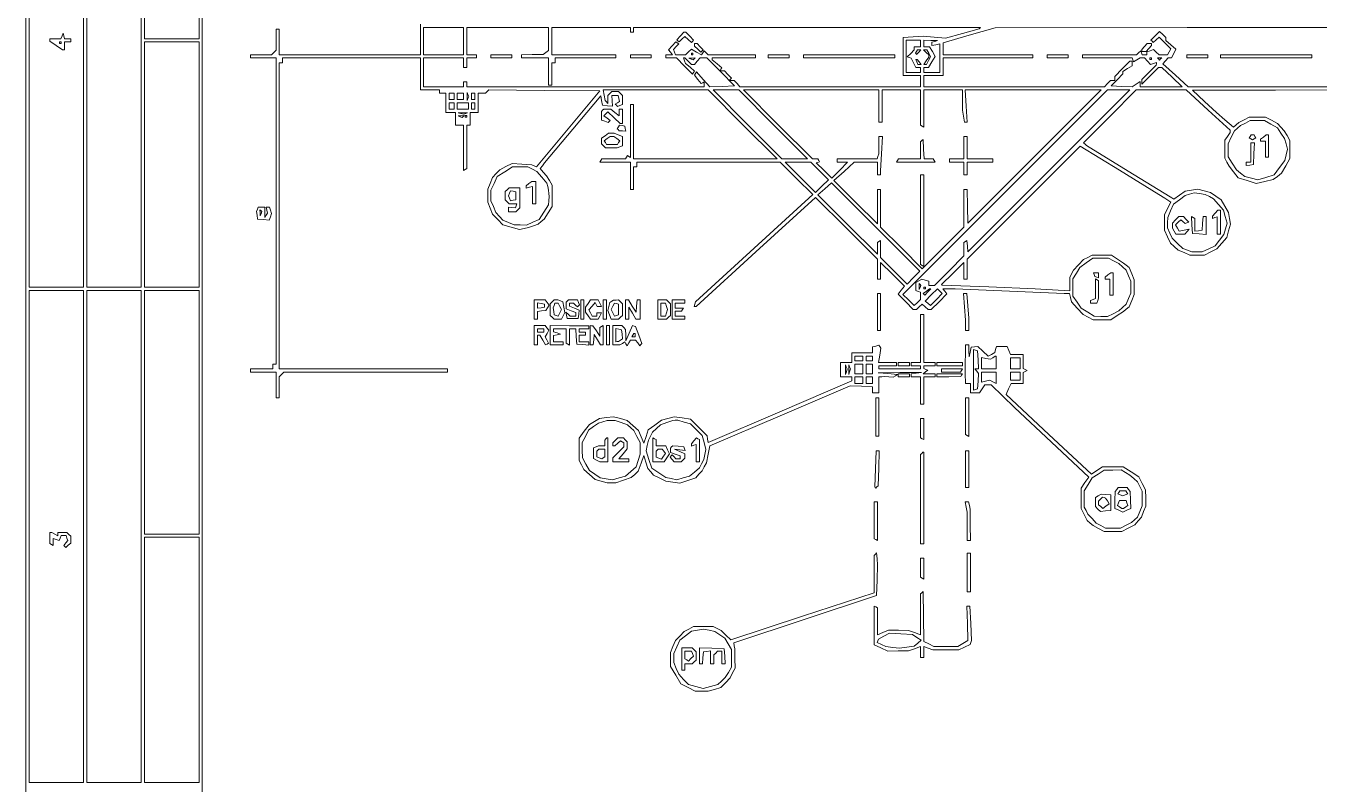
# Paper-space layout 'AN-01-DGE-004' of a CAD drawing. Header units: metres, sheet in millimetres. Extents: x 12 to 193, y 4 to 291.
# Drawn here: x 28.8 to 127.8, y 156.4 to 214.4 of the extents above; entities that cross this region are included whole.
import ezdxf

# ---------------------------------------------------------------- set-up
doc = ezdxf.new("R2010")
doc.units = ezdxf.units.M
doc.layers.add('DGE_CONTORNOS', color=7, linetype='Continuous', lineweight=0)
doc.layers.add('DGE_DATOS', color=7, linetype='Continuous', lineweight=0)

# ---------------------------------------------------------------- blocks, each defined once
blk = doc.blocks.new('LP_REF_DGE_MT_004')
at = {"layer": 'DGE_CONTORNOS'}
for points in [[(28.829, 147.467), (28.829, 24.387), (111.028, 24.387), (193.226, 24.387), (193.226, 147.467), (193.226, 270.547), (111.028, 270.547), (28.829, 270.547)], [(192.981, 195.778), (192.981, 121.255), (186.78, 121.255), (180.58, 121.255), (180.58, 118.431), (180.58, 115.607), (111.457, 115.607), (42.335, 115.607), (42.335, 192.954), (42.335, 270.301), (117.658, 270.301), (192.981, 270.301)], [(33.249, 213.335), (33.249, 194.428), (31.162, 194.428), (29.075, 194.428), (29.075, 213.335), (29.075, 232.242), (31.162, 232.242), (33.249, 232.242)], [(37.669, 213.335), (37.669, 194.428), (35.582, 194.428), (33.495, 194.428), (33.495, 213.335), (33.495, 232.242), (35.582, 232.242), (37.669, 232.242)], [(42.089, 222.849), (42.089, 213.457), (40.002, 213.457), (37.915, 213.457), (37.915, 222.849), (37.915, 232.242), (40.002, 232.242), (42.089, 232.242)], [(31.598, 213.672), (31.504, 213.457), (31.087, 213.457), (30.671, 213.457), (30.673, 213.365), (30.676, 213.273), (31.153, 212.936), (31.631, 212.598), (31.703, 212.598), (31.776, 212.598), (31.776, 212.905), (31.776, 213.212), (32.021, 213.212), (32.267, 213.212), (32.267, 213.335), (32.267, 213.457), (32.03, 213.457), (31.794, 213.457), (31.742, 213.672), (31.691, 213.887)], [(62.347, 213.273), (62.347, 212.23), (60.812, 212.23), (59.278, 212.23), (59.278, 213.273), (59.278, 214.317), (60.812, 214.317), (62.347, 214.317)], [(68.854, 213.44), (68.854, 212.564), (68.639, 212.401), (68.424, 212.237), (67.596, 212.234), (66.767, 212.23), (66.767, 212.107), (66.767, 211.984), (67.811, 211.984), (68.854, 211.984), (68.854, 210.94), (68.854, 209.897), (68.977, 209.897), (69.1, 209.897), (69.1, 210.756), (69.1, 211.616), (69.222, 211.616), (69.345, 211.616), (69.345, 211.8), (69.345, 211.984), (71.678, 211.984), (74.011, 211.984), (74.011, 212.107), (74.011, 212.23), (71.555, 212.23), (69.1, 212.23), (69.1, 213.273), (69.1, 214.317), (72.108, 214.317), (75.116, 214.317), (75.116, 214.133), (75.116, 213.948), (75.238, 213.948), (75.361, 213.948), (75.361, 214.133), (75.361, 214.317), (88.641, 214.317), (101.922, 214.317), (101.871, 214.267), (101.819, 214.217), (100.53, 213.854), (99.241, 213.491), (98.382, 213.566), (97.522, 213.641), (96.755, 213.6), (95.988, 213.558), (95.988, 212.096), (95.988, 210.634), (96.663, 210.634), (97.338, 210.634), (97.338, 210.204), (97.338, 209.774), (90.42, 209.774), (83.502, 209.774), (83.28, 210.02), (83.058, 210.265), (82.872, 210.265), (82.687, 210.265), (82.77, 210.348), (82.853, 210.431), (82.585, 210.717), (82.317, 211.002), (82.147, 211.002), (81.977, 211.002), (82.046, 211.113), (82.115, 211.225), (81.746, 211.535), (81.377, 211.845), (81.377, 211.915), (81.377, 211.984), (83.035, 211.984), (84.692, 211.984), (84.692, 212.107), (84.692, 212.23), (82.875, 212.23), (81.058, 212.23), (80.906, 212.382), (80.753, 212.534), (80.655, 212.376), (80.558, 212.218), (80.179, 212.436), (79.8, 212.653), (79.566, 212.441), (79.332, 212.23), (78.956, 212.23), (78.58, 212.23), (78.502, 212.432), (78.425, 212.633), (78.62, 212.849), (78.815, 213.065), (78.702, 213.134), (78.589, 213.204), (78.308, 212.905), (78.026, 212.605), (78.182, 212.417), (78.338, 212.23), (78.077, 212.23), (77.817, 212.23), (77.817, 212.107), (77.817, 211.984), (78.235, 211.984), (78.654, 211.984), (79.265, 211.36), (79.877, 210.736), (79.952, 210.858), (80.027, 210.979), (79.683, 211.27), (79.338, 211.56), (79.256, 211.772), (79.175, 211.984), (79.233, 211.984), (79.29, 211.984), (79.536, 211.739), (79.781, 211.493), (79.905, 211.493), (80.029, 211.493), (80.239, 211.739), (80.45, 211.984), (80.71, 211.984), (80.971, 211.984), (82.031, 210.91), (83.092, 209.836), (82.142, 209.798), (81.193, 209.76), (80.689, 210.337), (80.186, 210.915), (80.108, 210.788), (80.03, 210.662), (80.284, 210.34), (80.537, 210.017), (80.65, 210.087), (80.763, 210.157), (80.763, 209.966), (80.763, 209.774), (71.678, 209.774), (62.593, 209.774), (62.593, 209.958), (62.593, 210.142), (62.47, 210.142), (62.347, 210.142), (62.347, 209.958), (62.347, 209.774), (60.812, 209.774), (59.278, 209.774), (59.278, 210.879), (59.278, 211.984), (60.812, 211.984), (62.347, 211.984), (62.347, 211.616), (62.347, 211.247), (62.47, 211.247), (62.593, 211.247), (62.593, 211.616), (62.593, 211.984), (62.961, 211.984), (63.329, 211.984), (63.329, 212.107), (63.329, 212.23), (62.961, 212.23), (62.593, 212.23), (62.593, 213.273), (62.593, 214.317), (65.723, 214.317), (68.854, 214.317)], [(78.942, 213.663), (78.674, 213.378), (78.757, 213.294), (78.84, 213.211), (79.065, 213.415), (79.29, 213.618), (79.536, 213.395), (79.783, 213.172), (79.864, 213.254), (79.946, 213.336), (79.658, 213.642), (79.37, 213.948), (79.29, 213.948), (79.21, 213.948)], [(31.53, 213.15), (31.53, 213.089), (31.469, 213.089), (31.407, 213.089), (31.407, 213.15), (31.407, 213.212), (31.469, 213.212), (31.53, 213.212)], [(42.089, 203.82), (42.089, 194.428), (40.002, 194.428), (37.915, 194.428), (37.915, 203.82), (37.915, 213.212), (40.002, 213.212), (42.089, 213.212)], [(80.027, 212.985), (80.027, 212.882), (80.273, 212.659), (80.519, 212.436), (80.6, 212.516), (80.68, 212.596), (80.457, 212.843), (80.234, 213.089), (80.13, 213.089), (80.027, 213.089)], [(97.338, 213.089), (97.338, 212.843), (97.093, 212.843), (96.847, 212.843), (96.847, 212.721), (96.847, 212.598), (96.578, 212.329), (96.31, 212.061), (96.458, 212.011), (96.607, 211.962), (96.791, 211.605), (96.976, 211.247), (97.157, 211.247), (97.338, 211.247), (97.338, 211.063), (97.338, 210.879), (96.786, 210.879), (96.233, 210.879), (96.233, 212.107), (96.233, 213.335), (96.786, 213.335), (97.338, 213.335)], [(98.412, 213.25), (98.198, 213.194), (98.198, 213.066), (98.198, 212.938), (98.504, 212.996), (98.811, 213.055), (98.811, 211.967), (98.811, 210.879), (98.198, 210.879), (97.584, 210.879), (97.584, 211.063), (97.584, 211.247), (97.758, 211.247), (97.932, 211.247), (98.196, 211.675), (98.46, 212.102), (98.241, 212.473), (98.022, 212.843), (97.803, 212.843), (97.584, 212.843), (97.584, 213.089), (97.584, 213.335), (98.105, 213.32), (98.627, 213.306)], [(114.484, 212.864), (114.281, 212.64), (114.281, 212.558), (114.281, 212.475), (114.446, 212.475), (114.611, 212.475), (114.815, 212.7), (115.018, 212.924), (115.018, 213.007), (115.018, 213.089), (114.853, 213.089), (114.688, 213.089)], [(64.434, 212.107), (64.434, 211.984), (65.232, 211.984), (66.03, 211.984), (66.03, 212.107), (66.03, 212.23), (65.232, 212.23), (64.434, 212.23)], [(75.116, 212.107), (75.116, 211.984), (75.914, 211.984), (76.712, 211.984), (76.712, 212.107), (76.712, 212.23), (75.914, 212.23), (75.116, 212.23)], [(79.993, 211.91), (79.919, 211.836), (79.758, 211.9), (79.597, 211.965), (79.832, 211.974), (80.068, 211.984)], [(79.904, 212.291), (79.904, 212.23), (79.843, 212.23), (79.781, 212.23), (79.781, 212.291), (79.781, 212.352), (79.843, 212.352), (79.904, 212.352)], [(85.674, 212.107), (85.674, 211.984), (86.472, 211.984), (87.27, 211.984), (87.27, 212.107), (87.27, 212.23), (86.472, 212.23), (85.674, 212.23)], [(88.375, 212.107), (88.375, 211.984), (91.875, 211.984), (95.374, 211.984), (95.374, 212.107), (95.374, 212.23), (91.875, 212.23), (88.375, 212.23)], [(97.189, 212.426), (97.031, 212.254), (96.988, 212.295), (96.945, 212.336), (97.026, 212.467), (97.107, 212.598), (97.227, 212.598), (97.348, 212.598)], [(97.96, 212.337), (98.1, 212.076), (97.944, 211.785), (97.788, 211.493), (97.679, 211.493), (97.57, 211.493), (97.761, 211.766), (97.952, 212.039), (97.952, 212.125), (97.952, 212.212), (97.759, 212.405), (97.566, 212.598), (97.693, 212.598), (97.821, 212.598)], [(107.037, 212.107), (107.037, 211.984), (107.835, 211.984), (108.633, 211.984), (108.633, 212.107), (108.633, 212.23), (107.835, 212.23), (107.037, 212.23)], [(115.018, 211.923), (115.018, 211.861), (114.956, 211.861), (114.895, 211.861), (114.895, 211.923), (114.895, 211.984), (114.956, 211.984), (115.018, 211.984)], [(115.714, 211.902), (115.632, 211.82), (115.55, 211.902), (115.468, 211.984), (115.632, 211.984), (115.795, 211.984)], [(117.719, 212.107), (117.719, 211.984), (118.517, 211.984), (119.315, 211.984), (119.315, 212.107), (119.315, 212.23), (118.517, 212.23), (117.719, 212.23)], [(120.297, 212.107), (120.297, 211.984), (123.796, 211.984), (127.295, 211.984), (127.295, 212.107), (127.295, 212.23), (123.796, 212.23), (120.297, 212.23)], [(97.215, 211.677), (97.368, 211.493), (97.244, 211.493), (97.119, 211.493), (97.048, 211.677), (96.977, 211.861), (97.02, 211.861), (97.062, 211.861)], [(61.61, 209.038), (61.61, 208.792), (61.426, 208.792), (61.242, 208.792), (61.242, 209.038), (61.242, 209.283), (61.426, 209.283), (61.61, 209.283)], [(62.347, 209.038), (62.347, 208.792), (62.101, 208.792), (61.856, 208.792), (61.856, 209.038), (61.856, 209.283), (62.101, 209.283), (62.347, 209.283)], [(62.674, 208.884), (62.612, 208.731), (62.612, 209.038), (62.612, 209.344), (62.674, 209.191), (62.736, 209.038)], [(63.206, 209.038), (63.206, 208.792), (63.084, 208.792), (62.961, 208.792), (62.961, 209.038), (62.961, 209.283), (63.084, 209.283), (63.206, 209.283)], [(86.043, 206.889), (88.68, 204.249), (87.698, 204.249), (86.716, 204.249), (84.078, 206.889), (81.441, 209.529), (82.423, 209.529), (83.405, 209.529)], [(94.146, 208.301), (94.146, 207.073), (94.269, 207.073), (94.391, 207.073), (94.391, 208.301), (94.391, 209.529), (95.865, 209.529), (97.338, 209.529), (97.338, 208.185), (97.338, 206.842), (97.461, 206.766), (97.584, 206.69), (97.584, 208.109), (97.584, 209.529), (99.057, 209.529), (100.53, 209.529), (100.532, 208.761), (100.533, 207.994), (100.609, 207.534), (100.685, 207.073), (100.787, 207.073), (100.888, 207.073), (100.814, 208.301), (100.739, 209.529), (105.944, 209.529), (111.149, 209.529), (106.055, 204.433), (100.96, 199.336), (100.925, 200.627), (100.89, 201.917), (100.772, 201.917), (100.653, 201.917), (100.653, 200.472), (100.653, 199.028), (99.057, 197.435), (97.461, 195.843), (95.865, 197.435), (94.269, 199.028), (94.269, 200.472), (94.269, 201.917), (94.146, 201.917), (94.023, 201.917), (94.023, 200.599), (94.023, 199.28), (92.36, 200.936), (90.698, 202.592), (91.47, 203.294), (92.243, 203.996), (93.133, 204), (94.023, 204.004), (94.023, 203.513), (94.023, 203.022), (94.146, 203.022), (94.269, 203.022), (94.272, 203.175), (94.275, 203.329), (94.35, 204.648), (94.425, 205.968), (94.286, 205.968), (94.146, 205.968), (94.146, 205.303), (94.146, 204.638), (94.071, 204.444), (93.997, 204.249), (92.475, 204.249), (90.954, 204.249), (90.954, 204.127), (90.954, 204.004), (91.348, 204.004), (91.743, 204.004), (91.138, 203.39), (90.533, 202.776), (89.942, 203.358), (89.351, 203.94), (89.478, 203.982), (89.605, 204.025), (89.535, 204.137), (89.466, 204.249), (89.257, 204.249), (89.049, 204.249), (86.411, 206.889), (83.774, 209.529), (88.96, 209.529), (94.146, 209.529)], [(107.16, 203.327), (100.96, 197.125), (100.922, 197.559), (100.883, 197.993), (100.768, 197.922), (100.653, 197.851), (100.653, 197.338), (100.653, 196.826), (99.52, 195.688), (98.387, 194.55), (98.169, 194.55), (97.952, 194.55), (97.952, 194.72), (97.952, 194.89), (97.687, 194.959), (97.421, 195.029), (97.195, 194.908), (96.97, 194.787), (96.97, 194.481), (96.97, 194.174), (97.154, 194.104), (97.338, 194.033), (97.338, 193.758), (97.338, 193.483), (97.09, 193.259), (96.842, 193.034), (96.411, 193.451), (95.981, 193.868), (103.811, 201.698), (111.641, 209.529), (112.5, 209.529), (113.359, 209.529)], [(61.61, 208.301), (61.61, 208.055), (61.426, 208.055), (61.242, 208.055), (61.242, 208.301), (61.242, 208.546), (61.426, 208.546), (61.61, 208.546)], [(62.715, 208.301), (62.715, 208.055), (62.286, 208.055), (61.856, 208.055), (61.856, 208.301), (61.856, 208.546), (62.286, 208.546), (62.715, 208.546)], [(63.206, 208.301), (63.206, 208.055), (63.084, 208.055), (62.961, 208.055), (62.961, 208.301), (62.961, 208.546), (63.084, 208.546), (63.206, 208.546)], [(72.988, 207.973), (72.906, 207.892), (72.906, 207.552), (72.906, 207.212), (73.161, 207.132), (73.415, 207.051), (73.489, 207.125), (73.563, 207.198), (73.326, 207.373), (73.09, 207.548), (73.244, 207.703), (73.397, 207.859), (73.863, 207.405), (74.328, 206.95), (74.415, 206.95), (74.502, 206.95), (74.502, 207.503), (74.502, 208.055), (74.379, 208.055), (74.256, 208.055), (74.256, 207.801), (74.256, 207.546), (73.933, 207.801), (73.609, 208.055), (73.339, 208.055), (73.069, 208.055)], [(62.503, 207.729), (62.352, 207.668), (62.134, 207.725), (61.917, 207.781), (62.286, 207.786), (62.654, 207.79)], [(62.314, 207.49), (62.24, 207.416), (62.078, 207.48), (61.917, 207.545), (62.153, 207.555), (62.388, 207.564)], [(62.593, 207.503), (62.593, 207.441), (62.531, 207.441), (62.47, 207.441), (62.47, 207.503), (62.47, 207.564), (62.531, 207.564), (62.593, 207.564)], [(124.161, 206.916), (124.648, 206.64), (124.927, 206.226), (125.206, 205.813), (125.318, 205.406), (125.431, 204.998), (125.332, 204.56), (125.233, 204.121), (124.822, 203.581), (124.41, 203.04), (123.777, 202.839), (123.144, 202.638), (122.657, 202.769), (122.171, 202.9), (121.84, 203.16), (121.509, 203.421), (121.199, 203.912), (120.888, 204.403), (120.881, 204.909), (120.874, 205.416), (121.125, 205.907), (121.376, 206.398), (121.604, 206.597), (121.832, 206.797), (122.2, 206.991), (122.569, 207.186), (123.121, 207.189), (123.674, 207.192)], [(73.179, 206.023), (72.906, 205.831), (72.906, 205.617), (72.906, 205.403), (73.053, 205.256), (73.2, 205.109), (73.657, 205.109), (74.113, 205.109), (74.308, 205.183), (74.502, 205.258), (74.502, 205.616), (74.502, 205.974), (74.187, 206.094), (73.872, 206.214), (73.662, 206.214), (73.451, 206.214)], [(74.067, 205.803), (74.294, 205.637), (74.206, 205.496), (74.119, 205.354), (73.704, 205.354), (73.289, 205.354), (73.201, 205.496), (73.114, 205.637), (73.34, 205.803), (73.567, 205.968), (73.704, 205.968), (73.841, 205.968)], [(74.194, 206.703), (74.109, 206.566), (74.185, 206.49), (74.261, 206.413), (74.509, 206.395), (74.758, 206.377), (74.72, 206.57), (74.683, 206.763), (74.481, 206.802), (74.279, 206.841)], [(100.653, 205.109), (100.653, 204.249), (100.101, 204.249), (99.548, 204.249), (99.548, 204.127), (99.548, 204.004), (100.101, 204.004), (100.653, 204.004), (100.653, 203.513), (100.653, 203.022), (100.776, 203.022), (100.899, 203.022), (100.899, 203.513), (100.899, 204.004), (101.881, 204.004), (102.863, 204.004), (102.863, 204.127), (102.863, 204.249), (101.881, 204.249), (100.899, 204.249), (100.899, 205.109), (100.899, 205.968), (100.776, 205.968), (100.653, 205.968)], [(122.574, 205.977), (122.503, 205.862), (122.628, 205.785), (122.753, 205.708), (122.877, 205.785), (123.002, 205.862), (122.932, 205.977), (122.861, 206.091), (122.753, 206.091), (122.644, 206.091)], [(123.581, 205.92), (123.367, 205.757), (123.367, 205.678), (123.367, 205.6), (123.551, 205.6), (123.735, 205.6), (123.735, 204.986), (123.735, 204.372), (123.858, 204.372), (123.98, 204.372), (123.98, 205.232), (123.98, 206.091), (123.888, 206.087), (123.796, 206.083)], [(97.43, 205.652), (97.338, 205.559), (97.338, 204.904), (97.338, 204.249), (96.486, 204.249), (95.634, 204.249), (95.558, 204.127), (95.482, 204.004), (96.97, 204.004), (98.458, 204.004), (98.382, 204.127), (98.306, 204.249), (97.951, 204.249), (97.595, 204.249), (97.559, 204.997), (97.522, 205.745)], [(122.63, 204.74), (122.63, 204.004), (122.446, 204.004), (122.262, 204.004), (122.262, 203.873), (122.262, 203.741), (122.538, 203.78), (122.814, 203.82), (122.85, 204.648), (122.887, 205.477), (122.758, 205.477), (122.63, 205.477)], [(89.604, 203.327), (90.272, 202.651), (89.782, 202.161), (89.292, 201.671), (88.13, 202.837), (86.968, 204.004), (87.952, 204.004), (88.936, 204.004)], [(67.614, 203.458), (67.958, 203.28), (68.343, 202.841), (68.728, 202.403), (68.792, 202.129), (68.856, 201.855), (68.874, 201.61), (68.893, 201.364), (68.874, 201.048), (68.854, 200.731), (68.487, 200.177), (68.12, 199.622), (67.636, 199.404), (67.153, 199.186), (66.684, 199.194), (66.214, 199.201), (65.785, 199.382), (65.355, 199.563), (65.085, 199.851), (64.814, 200.14), (64.624, 200.595), (64.434, 201.049), (64.437, 201.452), (64.44, 201.855), (64.676, 202.376), (64.912, 202.896), (65.495, 203.266), (66.078, 203.635), (66.674, 203.635), (67.27, 203.635)], [(97.338, 199.591), (97.338, 196.161), (97.461, 196.085), (97.584, 196.009), (97.584, 199.515), (97.584, 203.022), (97.461, 203.022), (97.338, 203.022)], [(65.686, 201.892), (65.539, 201.745), (65.539, 201.426), (65.539, 201.106), (65.686, 200.959), (65.834, 200.812), (66.126, 200.812), (66.419, 200.812), (66.365, 200.658), (66.31, 200.505), (66.047, 200.534), (65.785, 200.563), (65.785, 200.381), (65.785, 200.198), (66.067, 200.198), (66.349, 200.198), (66.497, 200.345), (66.644, 200.493), (66.644, 201.266), (66.644, 202.039), (66.239, 202.039), (65.834, 202.039)], [(67.35, 202.36), (67.135, 202.197), (67.135, 202.104), (67.135, 202.011), (67.381, 202.075), (67.626, 202.139), (67.626, 201.475), (67.626, 200.812), (67.749, 200.812), (67.872, 200.812), (67.872, 201.671), (67.872, 202.531), (67.718, 202.527), (67.565, 202.523)], [(96.787, 195.165), (96.303, 194.67), (95.286, 195.682), (94.269, 196.693), (94.269, 197.348), (94.269, 198.002), (94.146, 197.927), (94.023, 197.851), (94.023, 197.399), (94.023, 196.947), (91.746, 199.217), (89.468, 201.487), (89.996, 201.947), (90.524, 202.407), (93.897, 199.034), (97.271, 195.661)], [(66.337, 201.426), (66.337, 201.122), (66.138, 201.084), (65.938, 201.045), (65.865, 201.235), (65.792, 201.426), (65.865, 201.616), (65.938, 201.806), (66.138, 201.768), (66.337, 201.729)], [(119.446, 201.36), (119.77, 201.193), (120.151, 200.758), (120.532, 200.324), (120.666, 199.829), (120.799, 199.335), (120.678, 198.897), (120.557, 198.46), (120.227, 198.026), (119.896, 197.593), (119.391, 197.363), (118.885, 197.134), (118.494, 197.131), (118.103, 197.129), (117.758, 197.259), (117.412, 197.389), (116.998, 197.781), (116.585, 198.172), (116.415, 198.567), (116.246, 198.962), (116.248, 199.365), (116.251, 199.768), (116.48, 200.273), (116.71, 200.779), (117.145, 201.111), (117.58, 201.443), (117.926, 201.55), (118.271, 201.658), (118.697, 201.593), (119.122, 201.527)], [(46.557, 200.391), (46.489, 200.216), (46.53, 199.931), (46.57, 199.645), (47.02, 199.608), (47.47, 199.57), (47.55, 199.823), (47.63, 200.075), (47.553, 200.321), (47.475, 200.566), (47.346, 200.566), (47.217, 200.566), (47.278, 200.334), (47.338, 200.102), (47.232, 199.935), (47.127, 199.768), (47.125, 200.167), (47.123, 200.566), (46.873, 200.566), (46.624, 200.566)], [(46.838, 200.052), (46.774, 199.891), (46.764, 200.126), (46.754, 200.362), (46.829, 200.287), (46.903, 200.213)], [(119.887, 200.096), (119.683, 199.872), (119.683, 199.776), (119.683, 199.68), (119.867, 199.751), (120.052, 199.822), (120.052, 199.15), (120.052, 198.479), (120.174, 198.479), (120.297, 198.479), (120.297, 199.4), (120.297, 200.321), (120.193, 200.321), (120.09, 200.321)], [(116.859, 199.584), (116.614, 199.338), (116.614, 199.146), (116.614, 198.954), (116.741, 198.717), (116.868, 198.479), (117.217, 198.479), (117.566, 198.479), (117.732, 198.679), (117.898, 198.879), (117.51, 198.794), (117.122, 198.709), (116.991, 198.954), (116.86, 199.199), (117.057, 199.396), (117.254, 199.592), (117.421, 199.454), (117.588, 199.315), (117.731, 199.363), (117.875, 199.411), (117.665, 199.62), (117.456, 199.83), (117.28, 199.83), (117.105, 199.83)], [(118.111, 199.196), (118.149, 198.54), (118.67, 198.503), (119.192, 198.465), (119.192, 199.147), (119.192, 199.83), (119.076, 199.83), (118.961, 199.83), (118.923, 199.308), (118.885, 198.786), (118.609, 198.747), (118.333, 198.708), (118.333, 199.2), (118.333, 199.692), (118.203, 199.772), (118.074, 199.852)], [(112.108, 196.439), (112.501, 196.24), (112.788, 195.979), (113.075, 195.717), (113.248, 195.303), (113.422, 194.889), (113.422, 194.428), (113.422, 193.966), (113.248, 193.552), (113.075, 193.138), (112.788, 192.877), (112.501, 192.615), (112.071, 192.397), (111.642, 192.18), (111.135, 192.187), (110.629, 192.195), (110.128, 192.511), (109.628, 192.827), (109.315, 193.287), (109.002, 193.748), (109.002, 194.411), (109.002, 195.074), (109.265, 195.499), (109.527, 195.924), (110.02, 196.281), (110.512, 196.637), (111.114, 196.637), (111.715, 196.637)], [(110.626, 195.387), (110.675, 195.241), (110.82, 195.192), (110.966, 195.144), (110.966, 195.338), (110.966, 195.532), (110.772, 195.532), (110.577, 195.532)], [(111.672, 195.362), (111.457, 195.198), (111.457, 195.12), (111.457, 195.041), (111.641, 195.041), (111.826, 195.041), (111.826, 194.428), (111.826, 193.814), (111.948, 193.814), (112.071, 193.814), (112.071, 194.673), (112.071, 195.532), (111.979, 195.529), (111.887, 195.525)], [(33.249, 175.336), (33.249, 156.491), (31.162, 156.491), (29.075, 156.491), (29.075, 175.336), (29.075, 194.182), (31.162, 194.182), (33.249, 194.182)], [(37.669, 175.336), (37.669, 156.491), (35.582, 156.491), (33.495, 156.491), (33.495, 175.336), (33.495, 194.182), (35.582, 194.182), (37.669, 194.182)], [(42.089, 184.851), (42.089, 175.521), (40.002, 175.521), (37.915, 175.521), (37.915, 184.851), (37.915, 194.182), (40.002, 194.182), (42.089, 194.182)], [(97.299, 194.405), (97.235, 194.243), (97.225, 194.479), (97.215, 194.714), (97.29, 194.64), (97.364, 194.566)], [(97.89, 194.058), (97.667, 193.812), (97.604, 193.876), (97.54, 193.939), (97.777, 194.118), (98.013, 194.297), (98.063, 194.301), (98.113, 194.305)], [(97.706, 194.366), (97.706, 194.305), (97.645, 194.305), (97.584, 194.305), (97.584, 194.366), (97.584, 194.428), (97.645, 194.428), (97.706, 194.428)], [(98.539, 193.484), (98.09, 193.035), (97.892, 193.198), (97.695, 193.362), (98.156, 193.834), (98.617, 194.306), (98.803, 194.12), (98.989, 193.934)], [(110.721, 194.308), (110.721, 193.56), (110.537, 193.49), (110.352, 193.419), (110.352, 193.309), (110.352, 193.2), (110.585, 193.2), (110.817, 193.2), (110.892, 193.394), (110.966, 193.588), (110.966, 194.246), (110.966, 194.904), (110.843, 194.98), (110.721, 195.056)], [(67.749, 192.709), (67.749, 191.972), (67.872, 191.972), (67.995, 191.972), (67.995, 192.271), (67.995, 192.57), (68.32, 192.608), (68.645, 192.647), (68.773, 192.852), (68.901, 193.056), (68.74, 193.251), (68.578, 193.445), (68.164, 193.445), (67.749, 193.445)], [(68.547, 193.016), (68.547, 192.893), (68.271, 192.854), (67.995, 192.814), (67.995, 193.016), (67.995, 193.217), (68.271, 193.178), (68.547, 193.138)], [(69.124, 193.298), (68.977, 193.151), (68.977, 192.709), (68.977, 192.267), (69.124, 192.119), (69.272, 191.972), (69.55, 191.972), (69.828, 191.972), (69.966, 192.231), (70.104, 192.489), (70.028, 192.894), (69.952, 193.299), (69.762, 193.372), (69.571, 193.445), (69.421, 193.445), (69.272, 193.445)], [(69.714, 192.954), (69.845, 192.709), (69.71, 192.456), (69.574, 192.203), (69.429, 192.25), (69.284, 192.298), (69.243, 192.574), (69.203, 192.849), (69.27, 193.025), (69.338, 193.2), (69.46, 193.2), (69.582, 193.2)], [(70.286, 193.364), (70.205, 193.282), (70.205, 193.022), (70.205, 192.763), (70.573, 192.624), (70.941, 192.484), (70.941, 192.351), (70.941, 192.218), (70.72, 192.218), (70.499, 192.218), (70.34, 192.371), (70.181, 192.525), (70.225, 192.279), (70.269, 192.033), (70.697, 192.033), (71.125, 192.033), (71.163, 192.354), (71.2, 192.674), (70.825, 192.829), (70.45, 192.984), (70.45, 193.092), (70.45, 193.2), (70.61, 193.2), (70.769, 193.2), (70.915, 193.055), (71.06, 192.909), (71.139, 192.988), (71.217, 193.066), (71.144, 193.256), (71.072, 193.445), (70.72, 193.445), (70.368, 193.445)], [(71.31, 192.709), (71.31, 191.972), (71.432, 191.972), (71.555, 191.972), (71.555, 192.709), (71.555, 193.445), (71.432, 193.445), (71.31, 193.445)], [(71.869, 193.172), (71.678, 192.9), (71.678, 192.709), (71.678, 192.518), (71.869, 192.245), (72.06, 191.972), (72.356, 191.972), (72.652, 191.972), (72.783, 192.218), (72.914, 192.463), (72.726, 192.463), (72.537, 192.463), (72.537, 192.34), (72.537, 192.218), (72.358, 192.218), (72.178, 192.218), (72.052, 192.452), (71.927, 192.686), (72.179, 192.974), (72.43, 193.261), (72.494, 193.108), (72.558, 192.954), (72.736, 192.954), (72.914, 192.954), (72.783, 193.2), (72.652, 193.445), (72.356, 193.445), (72.06, 193.445)], [(73.028, 192.709), (73.028, 191.972), (73.151, 191.972), (73.274, 191.972), (73.274, 192.709), (73.274, 193.445), (73.151, 193.445), (73.028, 193.445)], [(73.683, 193.35), (73.539, 193.259), (73.461, 192.948), (73.383, 192.638), (73.51, 192.305), (73.636, 191.972), (73.922, 191.972), (74.207, 191.972), (74.354, 192.119), (74.502, 192.267), (74.502, 192.709), (74.502, 193.151), (74.354, 193.298), (74.207, 193.445), (74.017, 193.443), (73.827, 193.442)], [(74.195, 192.709), (74.195, 192.299), (74.05, 192.251), (73.905, 192.203), (73.769, 192.456), (73.634, 192.709), (73.769, 192.962), (73.905, 193.215), (74.05, 193.166), (74.195, 193.118)], [(74.747, 192.709), (74.747, 191.972), (74.87, 191.972), (74.993, 191.972), (74.996, 192.432), (74.999, 192.893), (75.265, 192.432), (75.532, 191.972), (75.692, 191.972), (75.852, 191.972), (75.852, 192.709), (75.852, 193.445), (75.737, 193.445), (75.622, 193.445), (75.584, 192.985), (75.545, 192.525), (75.259, 192.985), (74.973, 193.445), (74.86, 193.445), (74.747, 193.445)], [(77.203, 192.709), (77.203, 191.972), (77.547, 191.972), (77.89, 191.972), (78.038, 192.119), (78.185, 192.267), (78.185, 192.709), (78.185, 193.151), (78.038, 193.298), (77.89, 193.445), (77.547, 193.445), (77.203, 193.445)], [(77.878, 192.954), (77.956, 192.709), (77.878, 192.463), (77.8, 192.218), (77.624, 192.218), (77.448, 192.218), (77.448, 192.709), (77.448, 193.2), (77.624, 193.2), (77.8, 193.2)], [(78.308, 192.709), (78.308, 191.972), (78.799, 191.972), (79.29, 191.972), (79.29, 192.095), (79.29, 192.218), (78.922, 192.218), (78.553, 192.218), (78.553, 192.402), (78.553, 192.586), (78.792, 192.586), (79.03, 192.586), (79.106, 192.709), (79.182, 192.831), (78.868, 192.831), (78.553, 192.831), (78.553, 193.016), (78.553, 193.2), (78.922, 193.2), (79.29, 193.2), (79.29, 193.323), (79.29, 193.445), (78.799, 193.445), (78.308, 193.445)], [(94.023, 192.525), (94.023, 191.113), (94.146, 191.113), (94.269, 191.113), (94.269, 192.525), (94.269, 193.936), (94.146, 193.936), (94.023, 193.936)], [(100.696, 192.924), (100.774, 191.911), (100.775, 191.512), (100.776, 191.113), (100.899, 191.113), (101.021, 191.113), (101.021, 191.585), (101.021, 192.058), (100.942, 192.997), (100.863, 193.936), (100.74, 193.936), (100.617, 193.936)], [(97.338, 190.499), (97.338, 188.657), (96.97, 188.657), (96.601, 188.657), (96.601, 188.534), (96.601, 188.412), (96.97, 188.412), (97.338, 188.412), (97.338, 188.289), (97.338, 188.166), (95.742, 188.166), (94.146, 188.166), (94.146, 188.289), (94.146, 188.412), (94.821, 188.412), (95.496, 188.412), (95.496, 188.534), (95.496, 188.657), (94.807, 188.657), (94.118, 188.657), (94.201, 189.209), (94.284, 189.761), (94.215, 189.873), (94.146, 189.985), (93.9, 189.92), (93.655, 189.856), (93.655, 189.625), (93.655, 189.394), (92.857, 189.394), (92.059, 189.394), (92.059, 189.026), (92.059, 188.657), (91.629, 188.657), (91.199, 188.657), (91.199, 188.105), (91.199, 187.552), (91.629, 187.552), (92.059, 187.552), (92.059, 187.398), (92.059, 187.243), (86.565, 184.889), (81.07, 182.535), (81.029, 182.791), (80.987, 183.048), (80.345, 183.689), (79.704, 184.331), (79.084, 184.416), (78.464, 184.501), (77.984, 184.372), (77.504, 184.243), (76.994, 183.868), (76.484, 183.493), (76.314, 182.982), (76.143, 182.471), (75.946, 182.965), (75.748, 183.459), (75.311, 183.843), (74.873, 184.227), (74.351, 184.368), (73.829, 184.508), (73.286, 184.434), (72.743, 184.359), (72.366, 184.139), (71.988, 183.919), (71.588, 183.393), (71.187, 182.868), (71.187, 182.012), (71.187, 181.156), (71.365, 180.812), (71.543, 180.468), (71.975, 180.088), (72.408, 179.708), (72.872, 179.579), (73.335, 179.451), (73.669, 179.45), (74.002, 179.449), (74.59, 179.646), (75.177, 179.842), (75.446, 180.09), (75.716, 180.338), (75.932, 180.94), (76.149, 181.542), (76.297, 181.038), (76.446, 180.534), (76.671, 180.286), (76.896, 180.037), (77.356, 179.802), (77.816, 179.567), (78.354, 179.494), (78.893, 179.42), (79.503, 179.623), (80.114, 179.826), (80.362, 180.098), (80.61, 180.37), (80.773, 180.677), (80.936, 180.984), (81.069, 181.635), (81.203, 182.286), (86.572, 184.581), (91.942, 186.877), (92.798, 186.836), (93.655, 186.795), (93.655, 186.56), (93.655, 186.325), (93.9, 186.325), (94.146, 186.325), (94.146, 186.938), (94.146, 187.552), (94.361, 187.565), (94.576, 187.578), (94.911, 187.556), (95.245, 187.534), (95.402, 187.635), (95.558, 187.736), (94.821, 187.808), (94.085, 187.879), (95.742, 187.88), (97.399, 187.881), (97, 187.832), (96.601, 187.782), (96.601, 187.667), (96.601, 187.552), (96.97, 187.552), (97.338, 187.552), (97.338, 186.509), (97.338, 185.465), (97.461, 185.465), (97.584, 185.465), (97.584, 186.509), (97.584, 187.552), (98.013, 187.552), (98.443, 187.552), (98.443, 187.675), (98.443, 187.798), (97.983, 187.8), (97.522, 187.802), (97.706, 187.932), (97.891, 188.062), (97.737, 188.124), (97.584, 188.187), (97.584, 188.299), (97.584, 188.412), (98.013, 188.412), (98.443, 188.412), (98.443, 188.534), (98.443, 188.657), (98.013, 188.657), (97.584, 188.657), (97.584, 190.499), (97.584, 192.34), (97.461, 192.34), (97.338, 192.34)], [(67.749, 190.744), (67.749, 190.008), (67.872, 190.008), (67.995, 190.008), (67.995, 190.376), (67.995, 190.744), (68.091, 190.744), (68.187, 190.744), (68.406, 190.374), (68.625, 190.003), (68.74, 190.074), (68.855, 190.145), (68.727, 190.383), (68.6, 190.622), (68.736, 190.875), (68.871, 191.128), (68.725, 191.305), (68.578, 191.481), (68.164, 191.481), (67.749, 191.481)], [(68.486, 191.113), (68.486, 190.99), (68.24, 190.99), (67.995, 190.99), (67.995, 191.113), (67.995, 191.235), (68.24, 191.235), (68.486, 191.235)], [(68.977, 190.745), (68.977, 190.008), (69.468, 190.008), (69.959, 190.008), (69.959, 190.13), (69.959, 190.253), (69.591, 190.253), (69.222, 190.253), (69.222, 190.49), (69.222, 190.727), (69.499, 190.782), (69.775, 190.836), (69.499, 190.927), (69.222, 191.019), (69.222, 191.127), (69.222, 191.235), (69.714, 191.235), (70.205, 191.235), (70.205, 190.69), (70.205, 190.145), (70.327, 190.069), (70.45, 189.993), (70.45, 190.614), (70.45, 191.235), (70.689, 191.235), (70.928, 191.235), (70.965, 190.652), (71.003, 190.069), (71.463, 190.031), (71.924, 189.993), (71.924, 190.123), (71.924, 190.253), (71.555, 190.253), (71.187, 190.253), (71.187, 190.499), (71.187, 190.744), (71.432, 190.744), (71.678, 190.744), (71.678, 190.867), (71.678, 190.99), (71.432, 190.99), (71.187, 190.99), (71.187, 191.113), (71.187, 191.235), (71.555, 191.235), (71.924, 191.235), (71.924, 191.349), (71.924, 191.463), (70.45, 191.472), (68.977, 191.481)], [(72.046, 190.744), (72.046, 190.008), (72.161, 190.008), (72.276, 190.008), (72.315, 190.407), (72.353, 190.806), (72.595, 190.407), (72.836, 190.008), (72.932, 190.008), (73.028, 190.008), (73.028, 190.752), (73.028, 191.495), (72.906, 191.42), (72.783, 191.344), (72.783, 191.015), (72.783, 190.686), (72.507, 191.082), (72.23, 191.477), (72.138, 191.479), (72.046, 191.481)], [(73.274, 190.744), (73.274, 190.008), (73.397, 190.008), (73.52, 190.008), (73.52, 190.744), (73.52, 191.481), (73.397, 191.481), (73.274, 191.481)], [(73.765, 190.744), (73.765, 190.008), (74.041, 190.01), (74.318, 190.011), (74.499, 190.126), (74.679, 190.24), (74.777, 190.093), (74.875, 189.946), (75.001, 190.161), (75.128, 190.376), (75.323, 190.376), (75.518, 190.376), (75.675, 190.161), (75.832, 189.947), (75.915, 190.03), (75.999, 190.113), (75.757, 190.761), (75.515, 191.409), (75.401, 191.447), (75.286, 191.486), (75.029, 190.9), (74.772, 190.315), (74.76, 190.75), (74.747, 191.186), (74.6, 191.334), (74.453, 191.481), (74.109, 191.481), (73.765, 191.481)], [(74.481, 190.818), (74.521, 190.464), (74.358, 190.361), (74.195, 190.257), (74.103, 190.255), (74.011, 190.253), (74.011, 190.753), (74.011, 191.253), (74.226, 191.213), (74.44, 191.172)], [(75.484, 190.744), (75.484, 190.622), (75.354, 190.622), (75.224, 190.622), (75.3, 190.744), (75.376, 190.867), (75.43, 190.867), (75.484, 190.867)], [(92.918, 188.964), (92.918, 188.78), (92.611, 188.78), (92.304, 188.78), (92.304, 188.964), (92.304, 189.148), (92.611, 189.148), (92.918, 189.148)], [(93.655, 188.964), (93.655, 188.78), (93.409, 188.78), (93.164, 188.78), (93.164, 188.964), (93.164, 189.148), (93.409, 189.148), (93.655, 189.148)], [(100.763, 189.332), (100.75, 188.657), (100.75, 188.105), (100.75, 187.552), (100.763, 187.307), (100.776, 187.061), (100.96, 187.061), (101.144, 187.061), (101.144, 186.693), (101.144, 186.325), (101.498, 186.325), (101.853, 186.325), (102.054, 186.631), (102.255, 186.938), (102.493, 186.938), (102.731, 186.938), (103.626, 186.069), (104.52, 185.2), (107.362, 182.545), (110.204, 179.889), (109.91, 179.456), (109.616, 179.024), (109.616, 178.25), (109.616, 177.475), (109.848, 177.02), (110.081, 176.564), (110.309, 176.364), (110.537, 176.164), (110.966, 175.945), (111.396, 175.726), (112.071, 175.727), (112.746, 175.727), (113.238, 175.98), (113.729, 176.233), (113.985, 176.521), (114.241, 176.81), (114.41, 177.236), (114.579, 177.663), (114.57, 178.281), (114.562, 178.9), (114.305, 179.403), (114.048, 179.907), (113.448, 180.292), (112.848, 180.677), (112.058, 180.677), (111.269, 180.677), (110.84, 180.386), (110.412, 180.095), (107.146, 183.153), (103.879, 186.21), (104.072, 186.636), (104.265, 187.061), (104.73, 187.061), (105.196, 187.061), (105.196, 187.481), (105.196, 187.9), (105.349, 187.972), (105.503, 188.043), (105.349, 188.115), (105.196, 188.187), (105.196, 188.729), (105.196, 189.271), (104.702, 189.271), (104.207, 189.271), (104.091, 189.578), (103.974, 189.885), (103.556, 189.885), (103.137, 189.885), (103.076, 189.652), (103.015, 189.418), (102.757, 189.28), (102.499, 189.142), (102.105, 189.519), (101.71, 189.896), (101.459, 189.86), (101.207, 189.824), (101.129, 189.455), (101.05, 189.087), (101.036, 189.547), (101.021, 190.008), (100.899, 190.008), (100.776, 190.008)], [(101.733, 188.862), (101.77, 188.166), (101.626, 188.166), (101.482, 188.166), (101.627, 187.991), (101.772, 187.817), (101.734, 187.234), (101.697, 186.651), (101.543, 186.6), (101.39, 186.55), (101.39, 188.105), (101.39, 189.66), (101.543, 189.609), (101.697, 189.559)], [(103.109, 188.657), (103.109, 188.166), (102.556, 188.166), (102.004, 188.166), (102.004, 188.606), (102.004, 189.045), (102.341, 188.974), (102.679, 188.903), (102.863, 189.024), (103.047, 189.145), (103.078, 189.146), (103.109, 189.148)], [(91.653, 187.954), (91.596, 187.736), (91.592, 188.105), (91.587, 188.473), (91.648, 188.322), (91.709, 188.171)], [(91.898, 187.954), (91.842, 187.736), (91.837, 188.105), (91.833, 188.473), (91.894, 188.322), (91.955, 188.171)], [(92.918, 188.166), (92.918, 187.798), (92.611, 187.798), (92.304, 187.798), (92.304, 188.166), (92.304, 188.534), (92.611, 188.534), (92.918, 188.534)], [(93.655, 188.166), (93.655, 187.798), (93.409, 187.798), (93.164, 187.798), (93.164, 188.166), (93.164, 188.534), (93.409, 188.534), (93.655, 188.534)], [(95.619, 188.534), (95.619, 188.412), (96.049, 188.412), (96.479, 188.412), (96.479, 188.534), (96.479, 188.657), (96.049, 188.657), (95.619, 188.657)], [(98.566, 188.534), (98.566, 188.412), (99.548, 188.412), (100.53, 188.412), (100.53, 188.534), (100.53, 188.657), (99.548, 188.657), (98.566, 188.657)], [(98.934, 188.043), (98.934, 187.921), (99.664, 187.921), (100.393, 187.921), (100.469, 188.043), (100.545, 188.166), (99.739, 188.166), (98.934, 188.166)], [(104.95, 188.596), (104.95, 188.166), (104.582, 188.166), (104.214, 188.166), (104.214, 188.596), (104.214, 189.026), (104.582, 189.026), (104.95, 189.026)], [(92.918, 187.307), (92.918, 187.061), (92.611, 187.061), (92.304, 187.061), (92.304, 187.307), (92.304, 187.552), (92.611, 187.552), (92.918, 187.552)], [(93.655, 187.307), (93.655, 187.061), (93.409, 187.061), (93.164, 187.061), (93.164, 187.307), (93.164, 187.552), (93.409, 187.552), (93.655, 187.552)], [(95.619, 187.675), (95.619, 187.552), (96.049, 187.552), (96.479, 187.552), (96.479, 187.675), (96.479, 187.798), (96.049, 187.798), (95.619, 187.798)], [(98.566, 187.683), (98.566, 187.569), (99.487, 187.573), (100.408, 187.576), (100.476, 187.687), (100.545, 187.798), (99.555, 187.798), (98.566, 187.798)], [(103.109, 187.487), (103.109, 187.053), (102.866, 187.183), (102.623, 187.313), (102.313, 187.235), (102.004, 187.157), (102.004, 187.539), (102.004, 187.921), (102.556, 187.921), (103.109, 187.921)], [(104.95, 187.614), (104.95, 187.307), (104.582, 187.307), (104.214, 187.307), (104.214, 187.614), (104.214, 187.921), (104.582, 187.921), (104.95, 187.921)], [(93.9, 184.483), (93.9, 183.01), (94.023, 183.01), (94.146, 183.01), (94.146, 184.483), (94.146, 185.956), (94.023, 185.956), (93.9, 185.956)], [(100.776, 184.552), (100.776, 183.147), (100.899, 183.071), (101.021, 182.995), (101.021, 184.476), (101.021, 185.956), (100.899, 185.956), (100.776, 185.956)], [(74.418, 184.06), (74.886, 183.892), (75.137, 183.666), (75.387, 183.439), (75.62, 182.984), (75.852, 182.528), (75.852, 182.077), (75.852, 181.626), (75.708, 181.146), (75.564, 180.665), (75.157, 180.308), (74.751, 179.951), (74.244, 179.814), (73.737, 179.678), (73.263, 179.758), (72.789, 179.838), (72.389, 180.108), (71.989, 180.377), (71.713, 180.865), (71.436, 181.352), (71.434, 181.94), (71.432, 182.528), (71.675, 183.004), (71.918, 183.48), (72.294, 183.748), (72.67, 184.016), (73.003, 184.116), (73.335, 184.216), (73.642, 184.221), (73.949, 184.227)], [(79.226, 184.1), (79.714, 183.965), (80.166, 183.514), (80.617, 183.062), (80.759, 182.535), (80.901, 182.007), (80.817, 181.618), (80.734, 181.229), (80.569, 180.906), (80.404, 180.583), (80.026, 180.265), (79.647, 179.947), (79.16, 179.816), (78.673, 179.684), (78.245, 179.765), (77.818, 179.845), (77.281, 180.2), (76.745, 180.555), (76.534, 181.227), (76.323, 181.898), (76.409, 182.301), (76.496, 182.703), (76.654, 183.01), (76.811, 183.317), (77.118, 183.603), (77.425, 183.89), (77.897, 184.058), (78.369, 184.227), (78.553, 184.231), (78.738, 184.236)], [(97.338, 183.631), (97.338, 182.901), (97.461, 182.825), (97.584, 182.75), (97.584, 183.555), (97.584, 184.36), (97.461, 184.36), (97.338, 184.36)], [(73.233, 182.805), (73.151, 182.723), (73.151, 182.498), (73.151, 182.273), (72.916, 182.273), (72.68, 182.273), (72.486, 182.198), (72.292, 182.124), (72.292, 181.712), (72.292, 181.299), (72.529, 181.172), (72.767, 181.045), (73.082, 181.045), (73.397, 181.045), (73.397, 181.966), (73.397, 182.887), (73.356, 182.887), (73.315, 182.887)], [(73.958, 182.694), (73.765, 182.501), (73.765, 182.387), (73.765, 182.273), (73.848, 182.273), (73.93, 182.273), (74.147, 182.469), (74.364, 182.665), (74.494, 182.585), (74.625, 182.504), (74.625, 182.351), (74.625, 182.198), (74.195, 181.782), (73.765, 181.365), (73.765, 181.205), (73.765, 181.045), (74.379, 181.045), (74.993, 181.045), (74.993, 181.168), (74.993, 181.291), (74.614, 181.291), (74.234, 181.291), (74.552, 181.669), (74.87, 182.046), (74.87, 182.319), (74.87, 182.592), (74.723, 182.74), (74.575, 182.887), (74.363, 182.887), (74.151, 182.887)], [(76.835, 181.973), (76.835, 181.045), (77.261, 181.045), (77.688, 181.045), (77.893, 181.357), (78.097, 181.669), (77.96, 181.971), (77.822, 182.273), (77.451, 182.273), (77.08, 182.273), (77.08, 182.511), (77.08, 182.75), (76.957, 182.825), (76.835, 182.901)], [(78.273, 182.197), (78.185, 182.109), (78.185, 181.939), (78.185, 181.769), (78.553, 181.641), (78.922, 181.512), (78.922, 181.402), (78.922, 181.291), (78.762, 181.291), (78.603, 181.291), (78.457, 181.436), (78.312, 181.581), (78.231, 181.5), (78.15, 181.42), (78.305, 181.232), (78.461, 181.045), (78.728, 181.045), (78.995, 181.045), (79.143, 181.193), (79.29, 181.34), (79.29, 181.499), (79.29, 181.658), (78.891, 181.844), (78.492, 182.03), (78.901, 181.968), (79.31, 181.907), (79.26, 182.059), (79.21, 182.212), (78.785, 182.248), (78.36, 182.285)], [(79.982, 182.659), (79.781, 182.438), (79.781, 182.342), (79.781, 182.247), (79.965, 182.317), (80.149, 182.388), (80.149, 181.717), (80.149, 181.045), (80.272, 181.045), (80.395, 181.045), (80.395, 181.897), (80.395, 182.75), (80.289, 182.815), (80.182, 182.881)], [(73.151, 181.728), (73.151, 181.428), (73.04, 181.359), (72.928, 181.29), (72.733, 181.365), (72.537, 181.44), (72.537, 181.652), (72.537, 181.864), (72.619, 181.946), (72.701, 182.027), (72.926, 182.027), (73.151, 182.027)], [(77.677, 181.864), (77.813, 181.7), (77.648, 181.476), (77.484, 181.251), (77.282, 181.328), (77.08, 181.406), (77.08, 181.635), (77.08, 181.864), (77.162, 181.946), (77.244, 182.027), (77.392, 182.027), (77.541, 182.027)], [(93.874, 180.524), (93.821, 179.142), (93.861, 179.091), (93.9, 179.04), (93.992, 179.132), (94.085, 179.224), (94.126, 180.564), (94.168, 181.905), (94.048, 181.905), (93.928, 181.905)], [(97.42, 181.7), (97.338, 181.618), (97.338, 178.201), (97.338, 174.784), (97.461, 174.784), (97.584, 174.784), (97.584, 178.283), (97.584, 181.782), (97.543, 181.782), (97.502, 181.782)], [(100.776, 180.493), (100.776, 179.081), (100.899, 179.081), (101.021, 179.081), (101.021, 180.493), (101.021, 181.905), (100.899, 181.905), (100.776, 181.905)], [(113.027, 180.225), (113.36, 180.018), (113.648, 179.764), (113.936, 179.511), (114.123, 179.152), (114.31, 178.793), (114.306, 178.231), (114.303, 177.669), (114.118, 177.237), (113.933, 176.805), (113.708, 176.607), (113.483, 176.41), (113.063, 176.196), (112.642, 175.983), (112.071, 175.983), (111.5, 175.983), (111.141, 176.171), (110.782, 176.358), (110.459, 176.707), (110.137, 177.055), (109.999, 177.323), (109.861, 177.592), (109.861, 178.216), (109.861, 178.84), (110.169, 179.328), (110.476, 179.815), (110.936, 180.116), (111.396, 180.417), (112.045, 180.424), (112.694, 180.431)], [(110.936, 178.459), (110.721, 178.332), (110.721, 177.979), (110.721, 177.625), (110.912, 177.434), (111.103, 177.243), (111.495, 177.286), (111.887, 177.329), (111.887, 177.921), (111.887, 178.512), (111.519, 178.549), (111.15, 178.586)], [(111.633, 178.054), (111.764, 177.839), (111.529, 177.664), (111.293, 177.489), (111.13, 177.625), (110.966, 177.76), (110.966, 177.905), (110.966, 178.05), (111.115, 178.198), (111.264, 178.347), (111.383, 178.308), (111.501, 178.268)], [(112.353, 178.927), (112.237, 178.774), (112.215, 178.127), (112.194, 177.48), (112.501, 177.34), (112.808, 177.2), (113.115, 177.34), (113.422, 177.48), (113.4, 178.127), (113.379, 178.774), (113.262, 178.927), (113.146, 179.081), (112.808, 179.081), (112.47, 179.081)], [(113.115, 178.712), (113.192, 178.588), (113, 178.514), (112.808, 178.441), (112.616, 178.514), (112.424, 178.588), (112.5, 178.712), (112.577, 178.835), (112.808, 178.835), (113.039, 178.835)], [(93.778, 176.571), (93.778, 175.167), (93.9, 175.091), (94.023, 175.015), (94.023, 176.495), (94.023, 177.976), (93.9, 177.976), (93.778, 177.976)], [(100.822, 177.592), (100.899, 177.209), (100.899, 176.119), (100.899, 175.029), (101.021, 175.029), (101.144, 175.029), (101.142, 176.226), (101.141, 177.423), (101.067, 177.7), (100.993, 177.976), (100.869, 177.976), (100.745, 177.976)], [(113.137, 177.902), (113.212, 177.706), (113.041, 177.597), (112.869, 177.489), (112.808, 177.489), (112.746, 177.489), (112.575, 177.597), (112.404, 177.706), (112.479, 177.902), (112.555, 178.099), (112.808, 178.099), (113.061, 178.099)], [(30.671, 175.221), (30.671, 174.798), (30.794, 174.722), (30.916, 174.647), (30.916, 174.908), (30.916, 175.169), (31.147, 175.095), (31.378, 175.022), (31.45, 175.21), (31.523, 175.398), (31.714, 175.398), (31.906, 175.398), (31.978, 175.212), (32.049, 175.026), (31.895, 174.841), (31.741, 174.655), (31.817, 174.579), (31.893, 174.503), (32.08, 174.659), (32.267, 174.814), (32.267, 175.081), (32.267, 175.349), (32.12, 175.496), (31.972, 175.643), (31.628, 175.643), (31.285, 175.643), (31.285, 175.516), (31.285, 175.389), (31.047, 175.516), (30.81, 175.643), (30.74, 175.643), (30.671, 175.643)], [(42.089, 165.883), (42.089, 156.491), (40.002, 156.491), (37.915, 156.491), (37.915, 165.883), (37.915, 175.275), (40.002, 175.275), (42.089, 175.275)], [(93.87, 173.977), (93.778, 173.884), (93.778, 172.454), (93.778, 171.024), (88.286, 169.224), (82.795, 167.423), (82.424, 167.774), (82.053, 168.125), (81.756, 168.278), (81.459, 168.43), (80.705, 168.43), (79.951, 168.43), (79.59, 168.242), (79.229, 168.053), (78.898, 167.705), (78.566, 167.356), (78.376, 166.9), (78.185, 166.443), (78.185, 165.912), (78.185, 165.381), (78.584, 164.711), (78.983, 164.041), (79.531, 163.765), (80.079, 163.489), (80.575, 163.489), (81.07, 163.49), (81.554, 163.625), (82.038, 163.759), (82.391, 164.136), (82.744, 164.514), (82.935, 164.884), (83.127, 165.255), (83.115, 165.998), (83.103, 166.742), (83.069, 166.962), (83.035, 167.181), (88.498, 168.994), (93.962, 170.807), (94.001, 171.98), (94.04, 173.153), (94.001, 173.612), (93.962, 174.07)], [(97.338, 172.95), (97.338, 172.22), (97.461, 172.144), (97.584, 172.068), (97.584, 172.874), (97.584, 173.679), (97.461, 173.679), (97.338, 173.679)], [(100.899, 172.574), (100.899, 171.101), (101.021, 171.101), (101.144, 171.101), (101.144, 172.574), (101.144, 174.047), (101.021, 174.047), (100.899, 174.047)], [(97.43, 171.029), (97.338, 170.937), (97.338, 169.376), (97.338, 167.815), (96.878, 167.979), (96.417, 168.143), (95.646, 168.149), (94.875, 168.154), (94.449, 167.976), (94.023, 167.798), (94.023, 168.828), (94.023, 169.858), (93.9, 169.934), (93.778, 170.01), (93.778, 168.524), (93.778, 167.037), (94.299, 166.8), (94.821, 166.563), (95.619, 166.566), (96.417, 166.569), (96.878, 166.733), (97.338, 166.897), (97.338, 166.482), (97.338, 166.067), (97.461, 166.067), (97.584, 166.067), (97.584, 166.494), (97.584, 166.92), (97.921, 166.79), (98.259, 166.66), (99.258, 166.658), (100.257, 166.656), (100.691, 166.862), (101.125, 167.068), (101.179, 167.212), (101.232, 167.356), (101.172, 168.676), (101.112, 169.996), (100.994, 169.996), (100.875, 169.996), (100.917, 168.682), (100.959, 167.369), (100.568, 167.141), (100.177, 166.913), (99.256, 166.913), (98.335, 166.913), (97.962, 167.105), (97.59, 167.298), (97.556, 169.21), (97.522, 171.122)], [(81.967, 167.803), (82.342, 167.536), (82.605, 167.11), (82.868, 166.685), (82.868, 166.006), (82.868, 165.326), (82.621, 164.927), (82.375, 164.528), (82.091, 164.262), (81.807, 163.995), (81.241, 163.844), (80.675, 163.693), (80.117, 163.849), (79.559, 164.005), (79.185, 164.392), (78.811, 164.778), (78.621, 165.234), (78.431, 165.691), (78.433, 166.032), (78.436, 166.374), (78.666, 166.879), (78.895, 167.385), (79.346, 167.729), (79.797, 168.073), (80.249, 168.149), (80.702, 168.226), (81.147, 168.148), (81.592, 168.07)], [(97.046, 167.603), (97.383, 167.382), (97.11, 167.161), (96.836, 166.94), (96.28, 166.856), (95.723, 166.773), (95.196, 166.845), (94.668, 166.917), (94.343, 167.066), (94.017, 167.214), (94.058, 167.347), (94.099, 167.479), (94.522, 167.701), (94.944, 167.924), (95.827, 167.874), (96.71, 167.824)], [(79.045, 165.944), (79.045, 165.085), (79.167, 165.085), (79.29, 165.085), (79.29, 165.33), (79.29, 165.576), (79.572, 165.576), (79.855, 165.576), (80.002, 165.723), (80.149, 165.871), (80.149, 166.19), (80.149, 166.509), (80.002, 166.656), (79.855, 166.804), (79.45, 166.804), (79.045, 166.804)], [(79.863, 166.364), (79.938, 166.171), (79.748, 165.982), (79.559, 165.792), (79.425, 165.876), (79.29, 165.959), (79.29, 166.258), (79.29, 166.558), (79.539, 166.558), (79.789, 166.558)], [(80.395, 166.195), (80.395, 165.576), (80.51, 165.576), (80.626, 165.576), (80.664, 166.036), (80.702, 166.497), (80.978, 166.536), (81.254, 166.575), (81.254, 166.076), (81.254, 165.576), (81.377, 165.576), (81.5, 165.576), (81.5, 165.92), (81.5, 166.263), (81.647, 166.411), (81.795, 166.558), (81.954, 166.558), (82.114, 166.558), (82.114, 166.067), (82.114, 165.576), (82.243, 165.576), (82.373, 165.576), (82.335, 166.159), (82.298, 166.742), (81.347, 166.778), (80.395, 166.814)]]:
    blk.add_lwpolyline(points, close=True, dxfattribs=at)
for points in [[(59.032, 214.562), (59.032, 213.396), (59.032, 212.23), (53.63, 212.23), (48.228, 212.23), (48.228, 213.212), (48.228, 214.194), (48.105, 214.194), (47.982, 214.194), (47.982, 213.387), (47.982, 212.58), (47.807, 212.405), (47.631, 212.23), (46.825, 212.23), (46.018, 212.23), (46.018, 212.107), (46.018, 211.984), (47, 211.984), (47.982, 211.984), (47.982, 200.259), (47.982, 188.534), (47.859, 188.534), (47.737, 188.534), (47.737, 188.35), (47.737, 188.166), (46.877, 188.166), (46.018, 188.166), (46.018, 188.043), (46.018, 187.921), (47, 187.921), (47.982, 187.921), (47.982, 186.938), (47.982, 185.956), (48.105, 185.956), (48.228, 185.956), (48.228, 186.763), (48.228, 187.57), (48.403, 187.745), (48.579, 187.921), (54.849, 187.921), (61.119, 187.921), (61.119, 188.043), (61.119, 188.166), (54.674, 188.166), (48.228, 188.166), (48.228, 199.891), (48.228, 211.616), (48.351, 211.616), (48.473, 211.616), (48.473, 211.8), (48.473, 211.984), (53.753, 211.984), (59.032, 211.984), (59.032, 210.756), (59.032, 209.529), (59.769, 209.529), (60.505, 209.529), (60.505, 209.406), (60.505, 209.283), (60.751, 209.283), (60.996, 209.283), (60.996, 208.546), (60.996, 207.81), (61.365, 207.81), (61.733, 207.81), (61.733, 207.319), (61.733, 206.828), (62.04, 206.828), (62.347, 206.828), (62.347, 205.102), (62.347, 203.375), (62.47, 203.451), (62.593, 203.527), (62.593, 205.177), (62.593, 206.828), (62.715, 206.828), (62.838, 206.828), (62.838, 207.319), (62.838, 207.81), (63.145, 207.81), (63.452, 207.81), (63.452, 208.546), (63.452, 209.283), (63.734, 209.283), (64.017, 209.283), (64.141, 209.407), (64.266, 209.532), (68.52, 209.5), (72.774, 209.467), (70.354, 206.559), (67.933, 203.652), (67.749, 203.729), (67.565, 203.806), (66.812, 203.853), (66.059, 203.901), (65.584, 203.657), (65.109, 203.414), (64.839, 203.124), (64.569, 202.834), (64.379, 202.379), (64.189, 201.925), (64.189, 201.426), (64.189, 200.927), (64.379, 200.47), (64.569, 200.014), (64.96, 199.61), (65.351, 199.206), (65.986, 199.021), (66.621, 198.837), (66.97, 198.913), (67.319, 198.99), (67.688, 199.123), (68.056, 199.256), (68.287, 199.451), (68.518, 199.645), (68.827, 200.132), (69.136, 200.618), (69.136, 201.429), (69.136, 202.239), (68.911, 202.599), (68.686, 202.96), (68.445, 203.233), (68.204, 203.506), (68.375, 203.724), (68.547, 203.942), (70.695, 206.516), (72.843, 209.09), (72.906, 208.726), (72.968, 208.362), (73.355, 208.325), (73.741, 208.287), (73.723, 208.693), (73.704, 209.099), (73.948, 209.099), (74.191, 209.099), (74.236, 208.868), (74.28, 208.637), (74.118, 208.537), (73.956, 208.437), (74.04, 208.354), (74.123, 208.271), (74.312, 208.343), (74.502, 208.416), (74.502, 208.764), (74.502, 209.111), (74.354, 209.258), (74.207, 209.406), (73.949, 209.406), (73.691, 209.406), (73.544, 209.258), (73.397, 209.111), (73.397, 208.804), (73.397, 208.497), (73.29, 208.614), (73.184, 208.731), (73.109, 209.13), (73.035, 209.529), (77.054, 209.529), (81.072, 209.529), (83.71, 206.889), (86.348, 204.249), (80.854, 204.249), (75.361, 204.249), (75.361, 206.337), (75.361, 208.424), (75.238, 208.424), (75.116, 208.424), (75.116, 206.391), (75.116, 204.358), (75.001, 204.428), (74.887, 204.499), (74.81, 204.374), (74.733, 204.249), (73.827, 204.249), (72.92, 204.249), (72.844, 204.127), (72.768, 204.004), (73.942, 204.004), (75.116, 204.004), (75.116, 202.96), (75.116, 201.917), (75.238, 201.917), (75.361, 201.917), (75.361, 202.776), (75.361, 203.635), (75.484, 203.635), (75.607, 203.635), (75.607, 203.82), (75.607, 204.004), (81.099, 204.004), (86.591, 204.004), (87.837, 202.762), (89.084, 201.52), (84.586, 197.406), (80.088, 193.293), (80.048, 193.123), (80.009, 192.954), (80.085, 192.954), (80.162, 192.954), (84.728, 197.128), (89.294, 201.303), (91.659, 198.941), (94.023, 196.578), (94.023, 195.81), (94.023, 195.041), (94.146, 195.041), (94.269, 195.041), (94.269, 195.683), (94.269, 196.324), (95.182, 195.417), (96.096, 194.509), (95.853, 194.201), (95.611, 193.892), (96.193, 193.301), (96.776, 192.709), (96.894, 192.709), (97.012, 192.709), (97.236, 192.912), (97.461, 193.115), (97.685, 192.912), (97.91, 192.709), (98.028, 192.709), (98.145, 192.709), (98.744, 193.316), (99.343, 193.924), (99.185, 194.115), (99.027, 194.305), (99.502, 194.302), (99.978, 194.298), (104.152, 194.12), (108.327, 193.942), (108.528, 193.939), (108.73, 193.936), (108.807, 193.626), (108.885, 193.316), (109.333, 192.82), (109.781, 192.324), (110.159, 192.128), (110.537, 191.932), (111.213, 191.932), (111.888, 191.931), (112.379, 192.254), (112.869, 192.577), (113.083, 192.747), (113.296, 192.918), (113.496, 193.396), (113.696, 193.874), (113.696, 194.428), (113.696, 194.981), (113.496, 195.459), (113.296, 195.937), (113.083, 196.108), (112.869, 196.278), (112.411, 196.581), (111.953, 196.883), (111.208, 196.883), (110.463, 196.883), (110.131, 196.709), (109.8, 196.536), (109.416, 196.126), (109.031, 195.717), (108.894, 195.448), (108.756, 195.18), (108.756, 194.668), (108.756, 194.155), (107.436, 194.23), (106.117, 194.305), (102.556, 194.441), (98.996, 194.578), (98.968, 194.602), (98.941, 194.625), (99.797, 195.475), (100.653, 196.324), (100.653, 195.683), (100.653, 195.041), (100.776, 195.041), (100.899, 195.041), (100.899, 195.809), (100.899, 196.577), (105.229, 200.907), (109.56, 205.236), (112.565, 203.384), (115.57, 201.532), (116.032, 201.231), (116.494, 200.929), (116.247, 200.446), (116, 199.962), (116.003, 199.374), (116.005, 198.786), (116.232, 198.295), (116.459, 197.804), (116.753, 197.533), (117.047, 197.263), (117.502, 197.073), (117.957, 196.883), (118.518, 196.883), (119.079, 196.883), (119.546, 197.121), (120.014, 197.36), (120.396, 197.795), (120.778, 198.23), (120.914, 198.737), (121.051, 199.243), (120.975, 199.692), (120.899, 200.141), (120.627, 200.626), (120.355, 201.111), (119.939, 201.392), (119.523, 201.672), (119.037, 201.803), (118.551, 201.934), (118.075, 201.853), (117.599, 201.773), (117.16, 201.474), (116.72, 201.176), (116.575, 201.259), (116.43, 201.342), (113.238, 203.305), (110.045, 205.269), (109.926, 205.375), (109.807, 205.482), (111.828, 207.505), (113.849, 209.529), (115.754, 209.529), (117.659, 209.529), (119.347, 207.988), (121.034, 206.447), (121.034, 206.358), (121.034, 206.268), (120.829, 205.976), (120.625, 205.684), (120.625, 204.997), (120.625, 204.31), (120.786, 204.003), (120.947, 203.697), (121.293, 203.255), (121.64, 202.812), (122.334, 202.594), (123.028, 202.375), (123.681, 202.522), (124.334, 202.668), (124.648, 202.915), (124.963, 203.162), (125.29, 203.721), (125.617, 204.279), (125.617, 204.974), (125.617, 205.669), (125.39, 206.033), (125.163, 206.398), (124.909, 206.686), (124.656, 206.974), (124.2, 207.208), (123.745, 207.441), (123.12, 207.441), (122.495, 207.441), (122.102, 207.242), (121.709, 207.044), (121.497, 206.857), (121.284, 206.671), (120.637, 207.232), (119.99, 207.793), (119.069, 208.655), (118.149, 209.517), (124.502, 209.523), (130.856, 209.529)], [(132.452, 209.774), (125.136, 209.774), (117.82, 209.774), (116.847, 210.653), (115.874, 211.531), (116.079, 211.758), (116.284, 211.984), (116.418, 211.985), (116.553, 211.986), (116.711, 212.323), (116.869, 212.659), (116.496, 212.995), (116.123, 213.331), (116.123, 213.437), (116.123, 213.542), (115.873, 213.768), (115.622, 213.995), (115.296, 213.668), (114.969, 213.342), (115.054, 213.257), (115.139, 213.172), (115.365, 213.377), (115.59, 213.581), (116.036, 213.135), (116.483, 212.688), (116.36, 212.459), (116.237, 212.23), (115.913, 212.23), (115.59, 212.23), (115.374, 212.425), (115.158, 212.62), (114.904, 212.539), (114.65, 212.459), (114.65, 212.344), (114.65, 212.23), (114.476, 212.23), (114.302, 212.23), (114.245, 212.383), (114.189, 212.537), (114.026, 212.383), (113.864, 212.23), (111.801, 212.23), (109.738, 212.23), (109.738, 212.107), (109.738, 211.984), (111.631, 211.984), (113.524, 211.984), (113.58, 211.831), (113.635, 211.677), (113.895, 211.831), (114.155, 211.984), (114.322, 211.984), (114.489, 211.984), (114.712, 211.737), (114.936, 211.489), (115.161, 211.561), (115.386, 211.632), (115.384, 211.532), (115.381, 211.432), (114.831, 210.885), (114.281, 210.339), (114.281, 210.154), (114.281, 209.97), (114.917, 210.608), (115.552, 211.247), (115.684, 211.243), (115.816, 211.239), (116.586, 210.507), (117.357, 209.774), (115.758, 209.774), (114.158, 209.774), (114.158, 209.972), (114.158, 210.171), (113.847, 209.967), (113.536, 209.763), (112.737, 209.799), (111.937, 209.836), (112.373, 210.296), (112.808, 210.757), (112.808, 210.853), (112.808, 210.949), (113.176, 211.167), (113.545, 211.384), (113.545, 211.561), (113.545, 211.739), (113.452, 211.738), (113.36, 211.738), (112.777, 211.144), (112.194, 210.55), (112.194, 210.407), (112.194, 210.265), (112.029, 210.265), (111.864, 210.265), (111.641, 210.02), (111.419, 209.774), (104.501, 209.774), (97.584, 209.774), (97.584, 210.204), (97.584, 210.634), (98.32, 210.634), (99.057, 210.634), (99.057, 211.309), (99.057, 211.984), (102.495, 211.984), (105.932, 211.984), (105.932, 212.107), (105.932, 212.23), (102.495, 212.23), (99.057, 212.23), (99.057, 212.69), (99.057, 213.15), (101.052, 213.724), (103.047, 214.297), (117.75, 214.307), (132.452, 214.317)]]:
    blk.add_lwpolyline(points, dxfattribs=at)

psp = doc.layouts.new('AN-01-DGE-004')

# ---------------------------------------------------------------- block references
at = {"layer": 'DGE_DATOS'}
psp.add_blockref('LP_REF_DGE_MT_004', (0, 0), dxfattribs=at)

doc.saveas('drawing.dxf')
